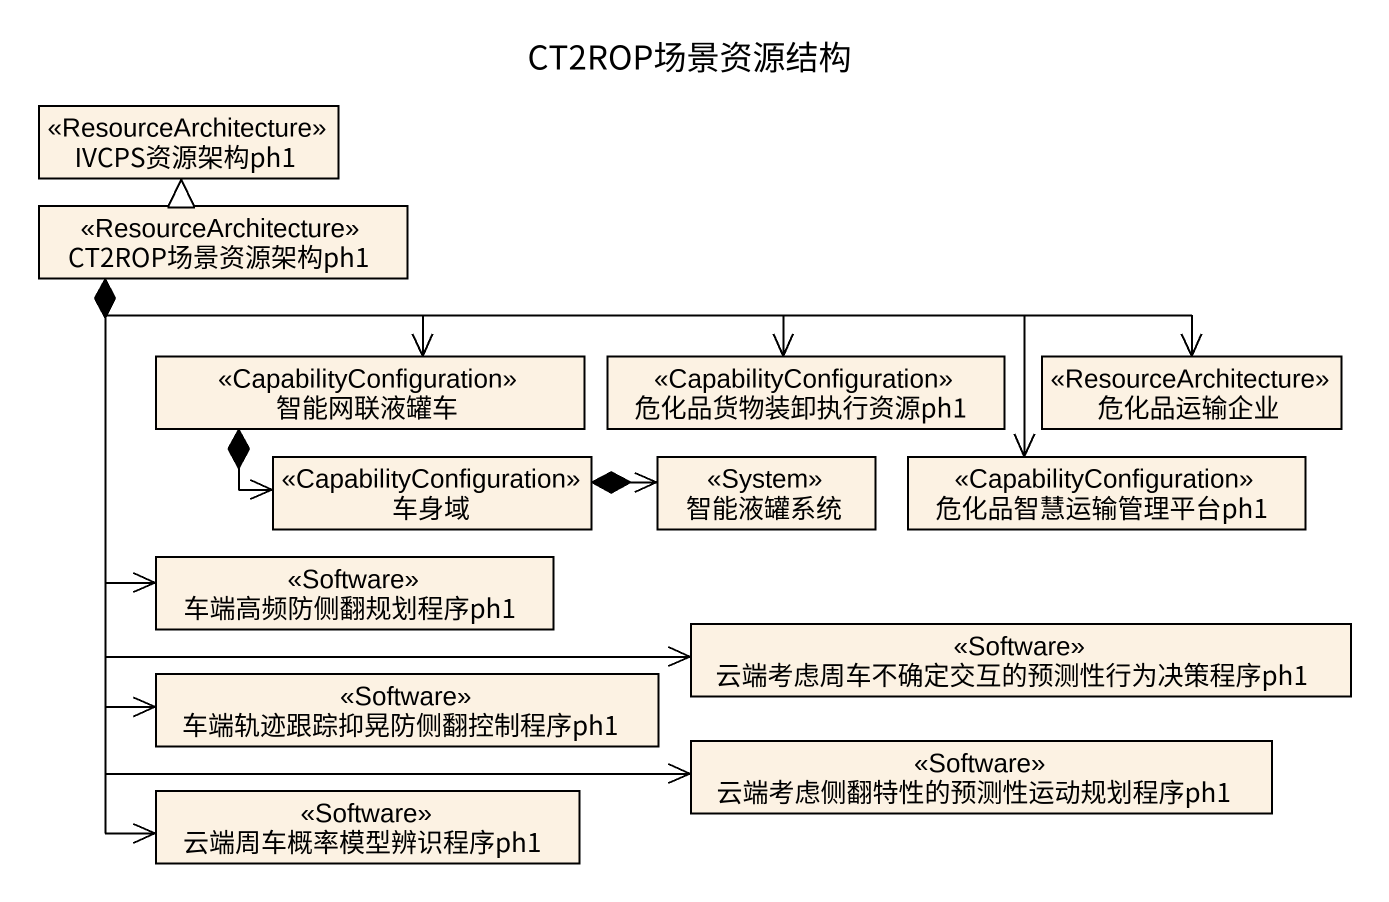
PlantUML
@startuml
title CT2ROP场景资源结构
hide circle
hide empty members
class IVCPS资源架构ph1 <<ResourceArchitecture>>
class CT2ROP场景资源架构ph1 <<ResourceArchitecture>>
class 智能网联液罐车 <<CapabilityConfiguration>>
class 危化品货物装卸执行资源ph1 <<CapabilityConfiguration>>
class 危化品运输企业 <<ResourceArchitecture>>
class 车身域 <<CapabilityConfiguration>>
class 智能液罐系统 <<System>>
class 危化品智慧运输管理平台ph1 <<CapabilityConfiguration>>
class 车端高频防侧翻规划程序ph1 <<Software>>
class 车端轨迹跟踪抑晃防侧翻控制程序ph1 <<Software>>
class 云端考虑周车不确定交互的预测性行为决策程序ph1 <<Software>>
class 云端周车概率模型辨识程序ph1 <<Software>>
class 云端考虑侧翻特性的预测性运动规划程序ph1 <<Software>>
CT2ROP场景资源架构ph1 -up-|> IVCPS资源架构ph1
CT2ROP场景资源架构ph1 *--> 智能网联液罐车
CT2ROP场景资源架构ph1 *-right-> 危化品货物装卸执行资源ph1
CT2ROP场景资源架构ph1 *-right-> 危化品运输企业
CT2ROP场景资源架构ph1 *-right-> 危化品智慧运输管理平台ph1
CT2ROP场景资源架构ph1 *--> 车端高频防侧翻规划程序ph1
CT2ROP场景资源架构ph1 *--> 车端轨迹跟踪抑晃防侧翻控制程序ph1
CT2ROP场景资源架构ph1 *-right-> 云端考虑周车不确定交互的预测性行为决策程序ph1
CT2ROP场景资源架构ph1 *--> 云端周车概率模型辨识程序ph1
CT2ROP场景资源架构ph1 *--> 云端考虑侧翻特性的预测性运动规划程序ph1
智能网联液罐车 *--> 车身域
车身域 *-right-> 智能液罐系统
@enduml
